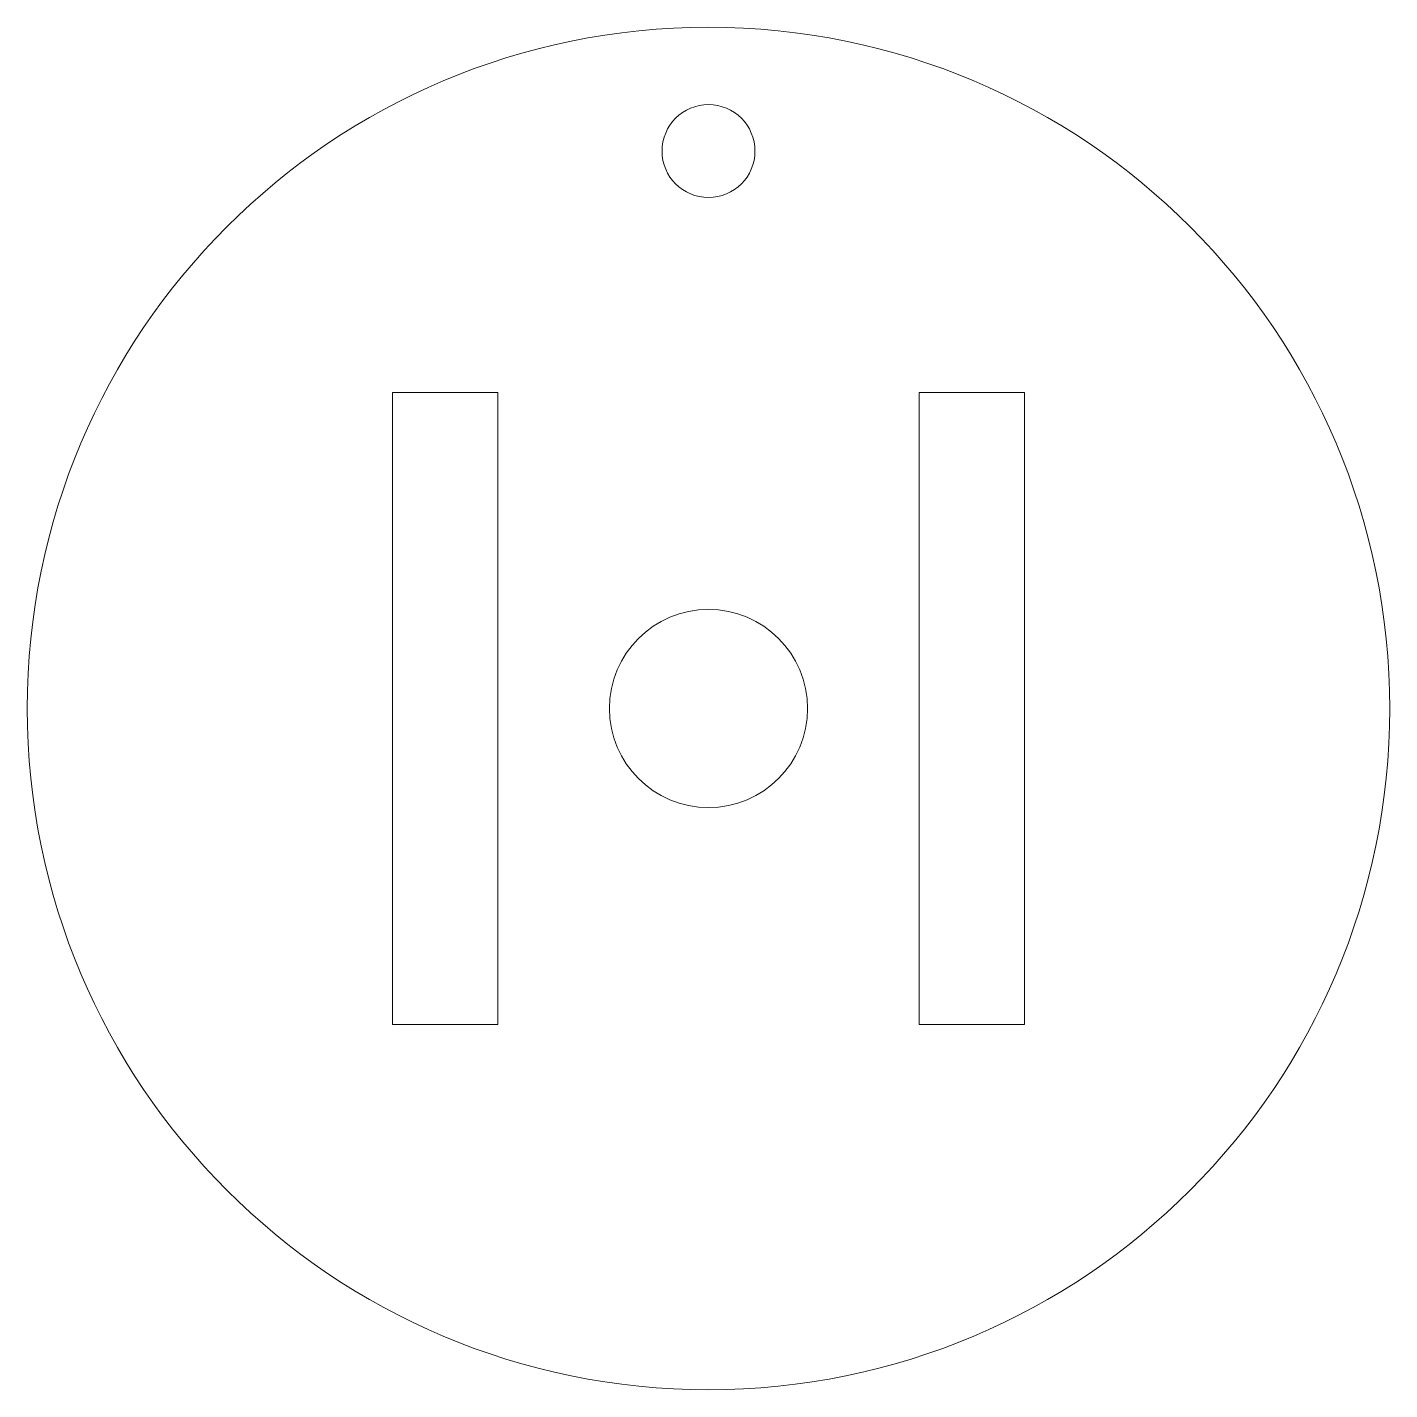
# Model space of a CAD drawing. Header units: millimetres. Extents: x -11 to 11, y -11 to 11.
import ezdxf

# ---------------------------------------------------------------- set-up
doc = ezdxf.new("R2010")
doc.units = ezdxf.units.MM

msp = doc.modelspace()

# ---------------------------------------------------------------- linework, layer by layer
at = {"color": 7, "linetype": 'Continuous', "lineweight": 15}
for p, q in [((-3.4, 5.1), (-5.1, 5.1)), ((-5.1, 5.1), (-5.1, -5.1)), ((-3.4, -5.1), (-3.4, 5.1)), ((5.1, 5.1), (3.4, 5.1)), ((3.4, 5.1), (3.4, -5.1)), ((5.1, -5.1), (5.1, 5.1)), ((-5.1, -5.1), (-3.4, -5.1)), ((3.4, -5.1), (5.1, -5.1))]:
    msp.add_line(p, q, dxfattribs=at)
for centre, radius in [((0, 0), 11), ((0, 9), 0.75), ((0, 0), 1.6)]:
    msp.add_circle(centre, radius, dxfattribs=at)

doc.saveas('drawing.dxf')
